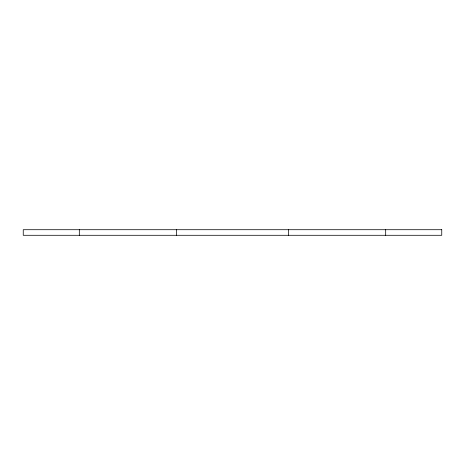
<?xml version="1.0" encoding="UTF-8"?>
<svg xmlns="http://www.w3.org/2000/svg" width="465" height="465" viewBox="0 0 465 465"><rect width="100%" height="100%" fill="white"/><g stroke="black" fill="none" stroke-linecap="round" stroke-linejoin="round"><path stroke-width="0.7" d="M385.683 229.71L385.683 235.29M288.567 229.71L288.567 235.29M176.433 229.71L176.433 235.29M79.317 229.71L79.317 235.29M441.75 229.71L23.25 229.71L23.25 235.29L441.75 235.29L441.75 229.71"/></g></svg>
